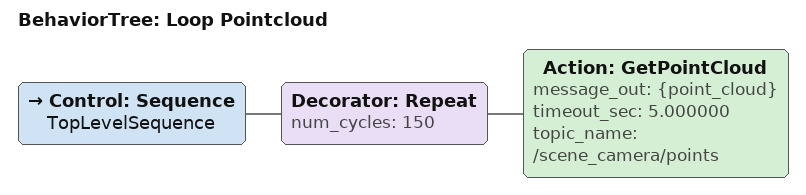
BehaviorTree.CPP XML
<?xml version="1.0" encoding="UTF-8" ?>
<root BTCPP_format="4" main_tree_to_execute="Loop Pointcloud">
  <BehaviorTree ID="Loop Pointcloud" _description="">
    <Control ID="Sequence" name="TopLevelSequence">
      <Decorator ID="Repeat" num_cycles="150">
        <Action
          ID="GetPointCloud"
          message_out="{point_cloud}"
          timeout_sec="5.000000"
          topic_name="/scene_camera/points"
        />
      </Decorator>
    </Control>
  </BehaviorTree>
</root>
